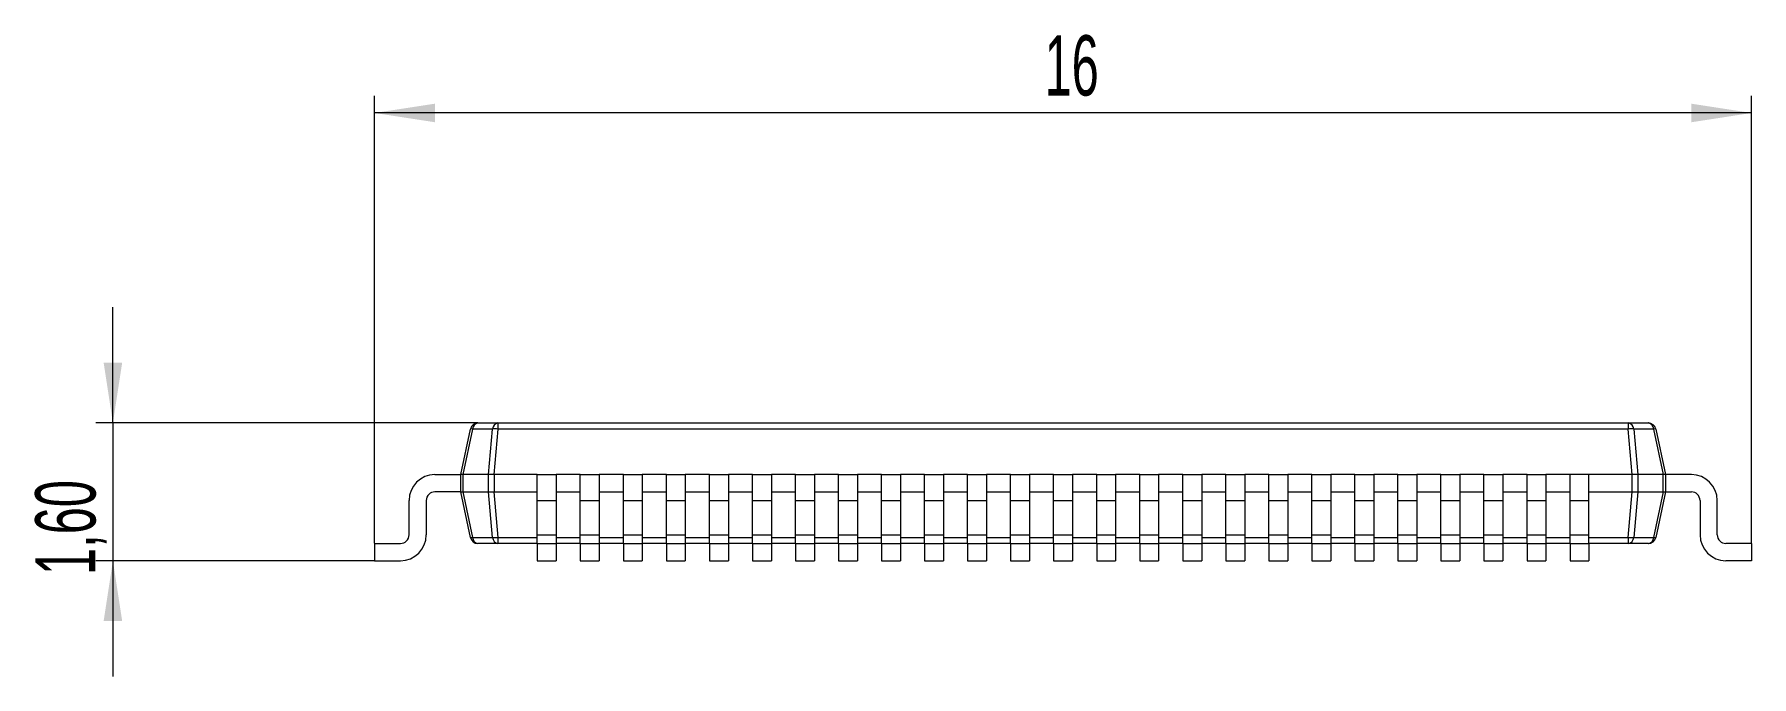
# Model space of a CAD drawing. Header units: millimetres. Extents: x 81.8 to 181.6, y 131 to 168.3.
import ezdxf

# ---------------------------------------------------------------- set-up
doc = ezdxf.new("R2010")
doc.units = ezdxf.units.MM
doc.styles.add('SLDTEXTSTYLE0', font='TXT', dxfattribs={"width": 0.605})
doc.dimstyles.new('SLDDIMSTYLE0', dxfattribs={"dimtxt": 3.5, "dimasz": 3.5, "dimexe": 0, "dimexo": 0.0625, "dimgap": 0.875, "dimtad": 2, "dimlfac": 0.2, "dimrnd": 1e-09, "dimzin": 12, "dimdsep": 46, "dimtxsty": 'SLDTEXTSTYLE0', "dimsah": 1, "dimcen": 0.09, "dimadec": 0, "dimazin": 3, "dimtfac": 1, "dimtdec": 3, "dimtofl": 0, "dimtmove": 0, "dimatfit": 3, "dimfxl": 0, "dimfrac": 2, "dimtolj": 1, "dimtzin": 12, "dimarcsym": 0})
doc.dimstyles.new('SLDDIMSTYLE1', dxfattribs={"dimtxt": 3.5, "dimasz": 3.5, "dimexe": 0, "dimexo": 0.0625, "dimgap": 0.875, "dimtad": 2, "dimlfac": 0.2, "dimrnd": 1e-09, "dimzin": 12, "dimdsep": 46, "dimtxsty": 'SLDTEXTSTYLE0', "dimsah": 1, "dimcen": 0.09, "dimadec": 0, "dimazin": 3, "dimtfac": 1, "dimtdec": 3, "dimtmove": 0, "dimatfit": 0, "dimfxl": 0, "dimfrac": 2, "dimtolj": 1, "dimtzin": 12, "dimarcsym": 0})

# ---------------------------------------------------------------- blocks, each defined once
blk = doc.blocks.new('_D')
at = {"color": 7, "linetype": 'Continuous', "lineweight": 0}
for p, q in [((101.608, 138.737), (101.608, 164.727)), ((181.608, 138.737), (181.608, 164.727)), ((181.608, 163.727), (101.608, 163.727))]:
    blk.add_line(p, q, dxfattribs=at)
for points in [[(101.608, 163.727), (105.108, 163.188), (105.108, 164.265)], [(181.608, 163.727), (178.108, 164.265), (178.108, 163.188)]]:
    blk.add_solid(points, dxfattribs=at)
at = {"color": 7, "linetype": 'Continuous', "lineweight": 0, "insert": (140.529, 168.239), "char_height": 3.5, "attachment_point": 1, "style": 'SLDTEXTSTYLE0'}
blk.add_mtext('16', dxfattribs=at)
blk = doc.blocks.new('_D_1')
at = {"color": 7, "linetype": 'Continuous', "lineweight": 0}
for p, q in [((86.404, 145.727), (86.404, 152.458)), ((107.6, 145.727), (85.404, 145.727)), ((86.404, 145.727), (86.404, 137.727)), ((101.598, 137.727), (85.404, 137.727)), ((86.404, 137.727), (86.404, 130.996))]:
    blk.add_line(p, q, dxfattribs=at)
for points in [[(86.404, 145.727), (86.943, 149.227), (85.866, 149.227)], [(86.404, 137.727), (85.866, 134.227), (86.943, 134.227)]]:
    blk.add_solid(points, dxfattribs=at)
at = {"color": 7, "linetype": 'Continuous', "lineweight": 0, "insert": (81.893, 136.899), "char_height": 3.5, "attachment_point": 1, "rotation": 90, "style": 'SLDTEXTSTYLE0'}
blk.add_mtext('1,60', dxfattribs=at)

msp = doc.modelspace()

# ---------------------------------------------------------------- linework, layer by layer
at = {"color": 7, "linetype": 'Continuous', "lineweight": 15}
for p, q in [((107.61, 145.727), (108.773, 145.727)), ((108.773, 145.727), (174.443, 145.727)), ((108.773, 145.727), (108.773, 145.37)), ((174.443, 145.727), (174.443, 145.37)), ((174.443, 145.727), (175.606, 145.727)), ((106.608, 142.727), (107.17, 145.37)), ((107.299, 145.37), (106.737, 142.727)), ((108.462, 145.37), (107.299, 145.37)), ((108.229, 142.727), (108.462, 145.37)), ((108.773, 145.37), (108.541, 142.727)), ((174.443, 145.37), (108.773, 145.37)), ((174.676, 142.727), (174.443, 145.37)), ((174.754, 145.37), (174.987, 142.727)), ((175.917, 145.37), (174.754, 145.37)), ((176.479, 142.727), (175.917, 145.37)), ((176.046, 145.37), (176.608, 142.727)), ((105.108, 142.727), (106.608, 142.727)), ((106.608, 142.727), (106.608, 142.727)), ((106.608, 141.727), (106.608, 142.727)), ((108.226, 142.727), (106.74, 142.727)), ((106.74, 142.727), (106.74, 141.727)), ((108.226, 141.727), (108.226, 142.727)), ((108.545, 142.727), (108.545, 141.727)), ((111.058, 142.727), (108.545, 142.727)), ((111.058, 142.727), (112.158, 142.727)), ((111.058, 141.227), (111.058, 142.727)), ((112.158, 142.727), (112.158, 141.227)), ((113.558, 142.727), (112.158, 142.727)), ((113.558, 142.727), (114.658, 142.727)), ((113.558, 141.227), (113.558, 142.727)), ((114.658, 142.727), (114.658, 141.227)), ((116.058, 142.727), (114.658, 142.727)), ((116.058, 142.727), (117.158, 142.727)), ((116.058, 141.227), (116.058, 142.727)), ((117.158, 142.727), (117.158, 141.227)), ((118.558, 142.727), (117.158, 142.727)), ((118.558, 142.727), (119.658, 142.727)), ((118.558, 141.227), (118.558, 142.727)), ((119.658, 142.727), (119.658, 141.227)), ((121.058, 142.727), (119.658, 142.727)), ((121.058, 142.727), (122.158, 142.727)), ((121.058, 141.227), (121.058, 142.727)), ((122.158, 142.727), (122.158, 141.227)), ((123.558, 142.727), (122.158, 142.727)), ((123.558, 142.727), (124.658, 142.727)), ((123.558, 141.227), (123.558, 142.727)), ((124.658, 142.727), (124.658, 141.227)), ((126.058, 142.727), (124.658, 142.727)), ((126.058, 142.727), (127.158, 142.727)), ((126.058, 141.227), (126.058, 142.727)), ((127.158, 142.727), (127.158, 141.227)), ((128.558, 142.727), (127.158, 142.727)), ((128.558, 142.727), (129.658, 142.727)), ((128.558, 141.227), (128.558, 142.727)), ((129.658, 142.727), (129.658, 141.227)), ((131.058, 142.727), (129.658, 142.727)), ((131.058, 142.727), (132.158, 142.727)), ((131.058, 141.227), (131.058, 142.727)), ((132.158, 142.727), (132.158, 141.227)), ((133.558, 142.727), (132.158, 142.727)), ((133.558, 142.727), (134.658, 142.727)), ((133.558, 141.227), (133.558, 142.727)), ((134.658, 142.727), (134.658, 141.227)), ((136.058, 142.727), (134.658, 142.727)), ((136.058, 142.727), (137.158, 142.727)), ((136.058, 141.227), (136.058, 142.727)), ((137.158, 142.727), (137.158, 141.227)), ((138.558, 142.727), (137.158, 142.727)), ((138.558, 142.727), (139.658, 142.727)), ((138.558, 141.227), (138.558, 142.727)), ((139.658, 142.727), (139.658, 141.227)), ((141.058, 142.727), (139.658, 142.727)), ((141.058, 142.727), (142.158, 142.727)), ((141.058, 141.227), (141.058, 142.727)), ((142.158, 142.727), (142.158, 141.227)), ((143.558, 142.727), (142.158, 142.727)), ((143.558, 142.727), (144.658, 142.727)), ((143.558, 141.227), (143.558, 142.727)), ((144.658, 142.727), (144.658, 141.227)), ((146.058, 142.727), (144.658, 142.727)), ((146.058, 142.727), (147.158, 142.727)), ((146.058, 141.227), (146.058, 142.727)), ((147.158, 142.727), (147.158, 141.227)), ((148.558, 142.727), (147.158, 142.727)), ((148.558, 142.727), (149.658, 142.727)), ((148.558, 141.227), (148.558, 142.727)), ((149.658, 142.727), (149.658, 141.227)), ((151.058, 142.727), (149.658, 142.727)), ((151.058, 142.727), (152.158, 142.727)), ((151.058, 141.227), (151.058, 142.727)), ((152.158, 142.727), (152.158, 141.227)), ((153.558, 142.727), (152.158, 142.727)), ((153.558, 142.727), (154.658, 142.727)), ((153.558, 141.227), (153.558, 142.727)), ((154.658, 142.727), (154.658, 141.227)), ((156.058, 142.727), (154.658, 142.727)), ((156.058, 142.727), (157.158, 142.727)), ((156.058, 141.227), (156.058, 142.727)), ((157.158, 142.727), (157.158, 141.227)), ((158.558, 142.727), (157.158, 142.727)), ((158.558, 142.727), (159.658, 142.727)), ((158.558, 141.227), (158.558, 142.727)), ((159.658, 142.727), (159.658, 141.227)), ((161.058, 142.727), (159.658, 142.727)), ((161.058, 142.727), (162.158, 142.727)), ((161.058, 141.227), (161.058, 142.727)), ((162.158, 142.727), (162.158, 141.227)), ((163.558, 142.727), (162.158, 142.727)), ((163.558, 142.727), (164.658, 142.727)), ((163.558, 141.227), (163.558, 142.727)), ((164.658, 142.727), (164.658, 141.227)), ((166.058, 142.727), (164.658, 142.727)), ((166.058, 142.727), (167.158, 142.727)), ((166.058, 141.227), (166.058, 142.727)), ((167.158, 142.727), (167.158, 141.227)), ((168.558, 142.727), (167.158, 142.727)), ((168.558, 142.727), (169.658, 142.727)), ((168.558, 141.227), (168.558, 142.727)), ((169.658, 142.727), (169.658, 141.227)), ((171.058, 142.727), (169.658, 142.727)), ((172.158, 142.727), (171.058, 142.727)), ((171.058, 141.227), (171.058, 142.727)), ((172.158, 141.227), (172.158, 142.727)), ((174.672, 142.727), (172.158, 142.727)), ((174.672, 141.727), (174.672, 142.727)), ((174.99, 142.727), (174.99, 141.727)), ((176.476, 142.727), (174.99, 142.727)), ((176.476, 141.727), (176.476, 142.727)), ((176.608, 142.727), (176.608, 142.727)), ((176.608, 142.727), (176.608, 141.727)), ((178.108, 142.727), (176.608, 142.727)), ((106.608, 141.727), (105.108, 141.727)), ((106.608, 141.727), (106.608, 141.727)), ((107.17, 139.083), (106.608, 141.727)), ((106.737, 141.727), (107.299, 139.083)), ((106.74, 141.727), (108.226, 141.727)), ((108.462, 139.083), (108.229, 141.727)), ((108.541, 141.727), (108.773, 139.083)), ((108.545, 141.727), (111.058, 141.727)), ((112.158, 141.727), (113.558, 141.727)), ((114.658, 141.727), (116.058, 141.727)), ((117.158, 141.727), (118.558, 141.727)), ((119.658, 141.727), (121.058, 141.727)), ((122.158, 141.727), (123.558, 141.727)), ((124.658, 141.727), (126.058, 141.727)), ((127.158, 141.727), (128.558, 141.727)), ((129.658, 141.727), (131.058, 141.727)), ((132.158, 141.727), (133.558, 141.727)), ((134.658, 141.727), (136.058, 141.727)), ((137.158, 141.727), (138.558, 141.727)), ((139.658, 141.727), (141.058, 141.727)), ((142.158, 141.727), (143.558, 141.727)), ((144.658, 141.727), (146.058, 141.727)), ((147.158, 141.727), (148.558, 141.727)), ((149.658, 141.727), (151.058, 141.727)), ((152.158, 141.727), (153.558, 141.727)), ((154.658, 141.727), (156.058, 141.727)), ((157.158, 141.727), (158.558, 141.727)), ((159.658, 141.727), (161.058, 141.727)), ((162.158, 141.727), (163.558, 141.727)), ((164.658, 141.727), (166.058, 141.727)), ((167.158, 141.727), (168.558, 141.727)), ((169.658, 141.727), (171.058, 141.727)), ((172.158, 141.727), (174.672, 141.727)), ((174.443, 139.083), (174.676, 141.727)), ((174.987, 141.727), (174.754, 139.083)), ((174.99, 141.727), (176.476, 141.727)), ((175.917, 139.083), (176.479, 141.727)), ((176.608, 141.727), (176.046, 139.083)), ((176.608, 141.727), (176.608, 141.727)), ((176.608, 141.727), (178.108, 141.727)), ((103.608, 139.227), (103.608, 141.227)), ((104.608, 141.227), (104.608, 139.227)), ((111.058, 141.227), (112.158, 141.227)), ((111.058, 139.227), (111.058, 141.227)), ((112.158, 141.227), (112.158, 139.227)), ((113.558, 141.227), (114.658, 141.227)), ((113.558, 139.227), (113.558, 141.227)), ((114.658, 141.227), (114.658, 139.227)), ((116.058, 141.227), (117.158, 141.227)), ((116.058, 139.227), (116.058, 141.227)), ((117.158, 141.227), (117.158, 139.227)), ((118.558, 141.227), (119.658, 141.227)), ((118.558, 139.227), (118.558, 141.227)), ((119.658, 141.227), (119.658, 139.227)), ((121.058, 141.227), (122.158, 141.227)), ((121.058, 139.227), (121.058, 141.227)), ((122.158, 141.227), (122.158, 139.227)), ((123.558, 141.227), (124.658, 141.227)), ((123.558, 139.227), (123.558, 141.227)), ((124.658, 141.227), (124.658, 139.227)), ((126.058, 141.227), (127.158, 141.227)), ((126.058, 139.227), (126.058, 141.227)), ((127.158, 141.227), (127.158, 139.227)), ((128.558, 141.227), (129.658, 141.227)), ((128.558, 139.227), (128.558, 141.227)), ((129.658, 141.227), (129.658, 139.227)), ((131.058, 141.227), (132.158, 141.227)), ((131.058, 139.227), (131.058, 141.227)), ((132.158, 141.227), (132.158, 139.227)), ((133.558, 141.227), (134.658, 141.227)), ((133.558, 139.227), (133.558, 141.227)), ((134.658, 141.227), (134.658, 139.227)), ((136.058, 141.227), (137.158, 141.227)), ((136.058, 139.227), (136.058, 141.227)), ((137.158, 141.227), (137.158, 139.227)), ((138.558, 141.227), (139.658, 141.227)), ((138.558, 139.227), (138.558, 141.227)), ((139.658, 141.227), (139.658, 139.227)), ((141.058, 141.227), (142.158, 141.227)), ((141.058, 139.227), (141.058, 141.227)), ((142.158, 141.227), (142.158, 139.227)), ((143.558, 141.227), (144.658, 141.227)), ((143.558, 139.227), (143.558, 141.227)), ((144.658, 141.227), (144.658, 139.227)), ((146.058, 141.227), (147.158, 141.227)), ((146.058, 139.227), (146.058, 141.227)), ((147.158, 141.227), (147.158, 139.227)), ((148.558, 141.227), (149.658, 141.227)), ((148.558, 139.227), (148.558, 141.227)), ((149.658, 141.227), (149.658, 139.227)), ((151.058, 141.227), (152.158, 141.227)), ((151.058, 139.227), (151.058, 141.227)), ((152.158, 141.227), (152.158, 139.227)), ((153.558, 141.227), (154.658, 141.227)), ((153.558, 139.227), (153.558, 141.227)), ((154.658, 141.227), (154.658, 139.227)), ((156.058, 141.227), (157.158, 141.227)), ((156.058, 139.227), (156.058, 141.227)), ((157.158, 141.227), (157.158, 139.227)), ((158.558, 141.227), (159.658, 141.227)), ((158.558, 139.227), (158.558, 141.227)), ((159.658, 141.227), (159.658, 139.227)), ((161.058, 141.227), (162.158, 141.227)), ((161.058, 139.227), (161.058, 141.227)), ((162.158, 141.227), (162.158, 139.227)), ((163.558, 141.227), (164.658, 141.227)), ((163.558, 139.227), (163.558, 141.227)), ((164.658, 141.227), (164.658, 139.227)), ((166.058, 141.227), (167.158, 141.227)), ((166.058, 139.227), (166.058, 141.227)), ((167.158, 141.227), (167.158, 139.227)), ((168.558, 141.227), (169.658, 141.227)), ((168.558, 139.227), (168.558, 141.227)), ((169.658, 141.227), (169.658, 139.227)), ((171.058, 141.227), (172.158, 141.227)), ((171.058, 139.227), (171.058, 141.227)), ((172.158, 139.227), (172.158, 141.227)), ((178.608, 141.227), (178.608, 139.227)), ((179.608, 139.227), (179.608, 141.227)), ((101.608, 138.727), (101.608, 137.727)), ((101.608, 138.727), (103.108, 138.727)), ((107.299, 139.083), (108.462, 139.083)), ((108.773, 138.727), (107.61, 138.727)), ((108.773, 139.083), (108.773, 138.727)), ((111.058, 138.727), (108.773, 138.727)), ((111.058, 139.227), (112.158, 139.227)), ((111.058, 138.727), (111.058, 139.227)), ((111.058, 138.727), (111.058, 137.727)), ((111.058, 138.727), (112.158, 138.727)), ((112.158, 139.227), (112.158, 138.727)), ((112.158, 138.727), (112.158, 137.727)), ((113.558, 138.727), (112.158, 138.727)), ((113.558, 139.227), (114.658, 139.227)), ((113.558, 138.727), (113.558, 139.227)), ((113.558, 138.727), (113.558, 137.727)), ((113.558, 138.727), (114.658, 138.727)), ((114.658, 139.227), (114.658, 138.727)), ((114.658, 138.727), (114.658, 137.727)), ((116.058, 138.727), (114.658, 138.727)), ((116.058, 139.227), (117.158, 139.227)), ((116.058, 138.727), (116.058, 139.227)), ((116.058, 138.727), (117.158, 138.727)), ((116.058, 138.727), (116.058, 137.727)), ((117.158, 139.227), (117.158, 138.727)), ((117.158, 138.727), (117.158, 137.727)), ((118.558, 138.727), (117.158, 138.727)), ((118.558, 139.227), (119.658, 139.227)), ((118.558, 138.727), (118.558, 139.227)), ((118.558, 138.727), (118.558, 137.727)), ((118.558, 138.727), (119.658, 138.727)), ((119.658, 139.227), (119.658, 138.727)), ((119.658, 138.727), (119.658, 137.727)), ((121.058, 138.727), (119.658, 138.727)), ((121.058, 139.227), (122.158, 139.227)), ((121.058, 138.727), (121.058, 139.227)), ((121.058, 138.727), (122.158, 138.727)), ((121.058, 138.727), (121.058, 137.727)), ((122.158, 139.227), (122.158, 138.727)), ((122.158, 138.727), (122.158, 137.727)), ((123.558, 138.727), (122.158, 138.727)), ((123.558, 139.227), (124.658, 139.227)), ((123.558, 138.727), (123.558, 139.227)), ((123.558, 138.727), (124.658, 138.727)), ((123.558, 138.727), (123.558, 137.727)), ((124.658, 139.227), (124.658, 138.727)), ((124.658, 138.727), (124.658, 137.727)), ((126.058, 138.727), (124.658, 138.727)), ((126.058, 139.227), (127.158, 139.227)), ((126.058, 138.727), (126.058, 139.227)), ((126.058, 138.727), (126.058, 137.727)), ((126.058, 138.727), (127.158, 138.727)), ((127.158, 139.227), (127.158, 138.727)), ((127.158, 138.727), (127.158, 137.727)), ((128.558, 138.727), (127.158, 138.727)), ((128.558, 139.227), (129.658, 139.227)), ((128.558, 138.727), (128.558, 139.227)), ((128.558, 138.727), (128.558, 137.727)), ((128.558, 138.727), (129.658, 138.727)), ((129.658, 139.227), (129.658, 138.727)), ((129.658, 138.727), (129.658, 137.727)), ((131.058, 138.727), (129.658, 138.727)), ((131.058, 139.227), (132.158, 139.227)), ((131.058, 138.727), (131.058, 139.227)), ((131.058, 138.727), (131.058, 137.727)), ((131.058, 138.727), (132.158, 138.727)), ((132.158, 139.227), (132.158, 138.727)), ((132.158, 138.727), (132.158, 137.727)), ((133.558, 138.727), (132.158, 138.727)), ((133.558, 139.227), (134.658, 139.227)), ((133.558, 138.727), (133.558, 139.227)), ((133.558, 138.727), (133.558, 137.727)), ((133.558, 138.727), (134.658, 138.727)), ((134.658, 139.227), (134.658, 138.727)), ((134.658, 138.727), (134.658, 137.727)), ((136.058, 138.727), (134.658, 138.727)), ((136.058, 139.227), (137.158, 139.227)), ((136.058, 138.727), (136.058, 139.227)), ((136.058, 138.727), (137.158, 138.727)), ((136.058, 138.727), (136.058, 137.727)), ((137.158, 139.227), (137.158, 138.727)), ((137.158, 138.727), (137.158, 137.727)), ((138.558, 138.727), (137.158, 138.727)), ((138.558, 139.227), (139.658, 139.227)), ((138.558, 138.727), (138.558, 139.227)), ((138.558, 138.727), (138.558, 137.727)), ((138.558, 138.727), (139.658, 138.727)), ((139.658, 139.227), (139.658, 138.727)), ((139.658, 138.727), (139.658, 137.727)), ((141.058, 138.727), (139.658, 138.727)), ((141.058, 139.227), (142.158, 139.227)), ((141.058, 138.727), (141.058, 139.227)), ((141.058, 138.727), (141.058, 137.727)), ((141.058, 138.727), (142.158, 138.727)), ((142.158, 139.227), (142.158, 138.727)), ((142.158, 138.727), (142.158, 137.727)), ((143.558, 138.727), (142.158, 138.727)), ((143.558, 139.227), (144.658, 139.227)), ((143.558, 138.727), (143.558, 139.227)), ((143.558, 138.727), (143.558, 137.727)), ((143.558, 138.727), (144.658, 138.727)), ((144.658, 139.227), (144.658, 138.727)), ((144.658, 138.727), (144.658, 137.727)), ((146.058, 138.727), (144.658, 138.727)), ((146.058, 139.227), (147.158, 139.227)), ((146.058, 138.727), (146.058, 139.227)), ((146.058, 138.727), (146.058, 137.727)), ((146.058, 138.727), (147.158, 138.727)), ((147.158, 139.227), (147.158, 138.727)), ((147.158, 138.727), (147.158, 137.727)), ((148.558, 138.727), (147.158, 138.727)), ((148.558, 139.227), (149.658, 139.227)), ((148.558, 138.727), (148.558, 139.227)), ((148.558, 138.727), (148.558, 137.727)), ((148.558, 138.727), (149.658, 138.727)), ((149.658, 139.227), (149.658, 138.727)), ((149.658, 138.727), (149.658, 137.727)), ((151.058, 138.727), (149.658, 138.727)), ((151.058, 139.227), (152.158, 139.227)), ((151.058, 138.727), (151.058, 139.227)), ((151.058, 138.727), (152.158, 138.727)), ((151.058, 138.727), (151.058, 137.727)), ((152.158, 139.227), (152.158, 138.727)), ((152.158, 138.727), (152.158, 137.727)), ((153.558, 138.727), (152.158, 138.727)), ((153.558, 139.227), (154.658, 139.227)), ((153.558, 138.727), (153.558, 139.227)), ((153.558, 138.727), (153.558, 137.727)), ((153.558, 138.727), (154.658, 138.727)), ((154.658, 139.227), (154.658, 138.727)), ((154.658, 138.727), (154.658, 137.727)), ((156.058, 138.727), (154.658, 138.727)), ((156.058, 139.227), (157.158, 139.227)), ((156.058, 138.727), (156.058, 139.227)), ((156.058, 138.727), (156.058, 137.727)), ((156.058, 138.727), (157.158, 138.727)), ((157.158, 139.227), (157.158, 138.727)), ((157.158, 138.727), (157.158, 137.727)), ((158.558, 138.727), (157.158, 138.727)), ((158.558, 139.227), (159.658, 139.227)), ((158.558, 138.727), (158.558, 139.227)), ((158.558, 138.727), (159.658, 138.727)), ((158.558, 138.727), (158.558, 137.727)), ((159.658, 139.227), (159.658, 138.727)), ((159.658, 138.727), (159.658, 137.727)), ((161.058, 138.727), (159.658, 138.727)), ((161.058, 139.227), (162.158, 139.227)), ((161.058, 138.727), (161.058, 139.227)), ((161.058, 138.727), (162.158, 138.727)), ((161.058, 138.727), (161.058, 137.727)), ((162.158, 139.227), (162.158, 138.727)), ((162.158, 138.727), (162.158, 137.727)), ((163.558, 138.727), (162.158, 138.727)), ((163.558, 139.227), (164.658, 139.227)), ((163.558, 138.727), (163.558, 139.227)), ((163.558, 138.727), (163.558, 137.727)), ((163.558, 138.727), (164.658, 138.727)), ((164.658, 139.227), (164.658, 138.727)), ((164.658, 138.727), (164.658, 137.727)), ((166.058, 138.727), (164.658, 138.727)), ((166.058, 139.227), (167.158, 139.227)), ((166.058, 138.727), (166.058, 139.227)), ((166.058, 138.727), (167.158, 138.727)), ((166.058, 138.727), (166.058, 137.727)), ((167.158, 139.227), (167.158, 138.727)), ((167.158, 138.727), (167.158, 137.727)), ((168.558, 138.727), (167.158, 138.727)), ((168.558, 139.227), (169.658, 139.227)), ((168.558, 138.727), (168.558, 139.227)), ((168.558, 138.727), (169.658, 138.727)), ((168.558, 138.727), (168.558, 137.727)), ((169.658, 139.227), (169.658, 138.727)), ((169.658, 138.727), (169.658, 137.727)), ((171.058, 138.727), (169.658, 138.727)), ((171.058, 139.227), (172.158, 139.227)), ((171.058, 138.727), (171.058, 139.227)), ((171.058, 138.727), (171.058, 137.727)), ((171.058, 138.727), (172.158, 138.727)), ((172.158, 138.727), (172.158, 139.227)), ((172.158, 138.727), (172.158, 137.727)), ((174.443, 138.727), (172.158, 138.727)), ((174.443, 139.083), (174.443, 138.727)), ((175.606, 138.727), (174.443, 138.727)), ((174.754, 139.083), (175.917, 139.083)), ((181.608, 138.727), (180.108, 138.727)), ((181.608, 138.727), (181.608, 137.727)), ((101.608, 137.727), (103.108, 137.727)), ((111.058, 137.727), (112.158, 137.727)), ((113.558, 137.727), (114.658, 137.727)), ((116.058, 137.727), (117.158, 137.727)), ((118.558, 137.727), (119.658, 137.727)), ((121.058, 137.727), (122.158, 137.727)), ((123.558, 137.727), (124.658, 137.727)), ((126.058, 137.727), (127.158, 137.727)), ((128.558, 137.727), (129.658, 137.727)), ((131.058, 137.727), (132.158, 137.727)), ((133.558, 137.727), (134.658, 137.727)), ((136.058, 137.727), (137.158, 137.727)), ((138.558, 137.727), (139.658, 137.727)), ((141.058, 137.727), (142.158, 137.727)), ((143.558, 137.727), (144.658, 137.727)), ((146.058, 137.727), (147.158, 137.727)), ((148.558, 137.727), (149.658, 137.727)), ((151.058, 137.727), (152.158, 137.727)), ((153.558, 137.727), (154.658, 137.727)), ((156.058, 137.727), (157.158, 137.727)), ((158.558, 137.727), (159.658, 137.727)), ((161.058, 137.727), (162.158, 137.727)), ((163.558, 137.727), (164.658, 137.727)), ((166.058, 137.727), (167.158, 137.727)), ((168.558, 137.727), (169.658, 137.727)), ((171.058, 137.727), (172.158, 137.727)), ((181.608, 137.727), (180.108, 137.727))]:
    msp.add_line(p, q, dxfattribs=at)
at = {"color": 8, "linetype": 'Continuous', "lineweight": 15}
for p, q in [((108.773, 139.083), (111.058, 139.083)), ((112.158, 139.083), (113.558, 139.083)), ((114.658, 139.083), (116.058, 139.083)), ((117.158, 139.083), (118.558, 139.083)), ((119.658, 139.083), (121.058, 139.083)), ((122.158, 139.083), (123.558, 139.083)), ((124.658, 139.083), (126.058, 139.083)), ((127.158, 139.083), (128.558, 139.083)), ((129.658, 139.083), (131.058, 139.083)), ((132.158, 139.083), (133.558, 139.083)), ((134.658, 139.083), (136.058, 139.083)), ((137.158, 139.083), (138.558, 139.083)), ((139.658, 139.083), (141.058, 139.083)), ((142.158, 139.083), (143.558, 139.083)), ((144.658, 139.083), (146.058, 139.083)), ((147.158, 139.083), (148.558, 139.083)), ((149.658, 139.083), (151.058, 139.083)), ((152.158, 139.083), (153.558, 139.083)), ((154.658, 139.083), (156.058, 139.083)), ((157.158, 139.083), (158.558, 139.083)), ((159.658, 139.083), (161.058, 139.083)), ((162.158, 139.083), (163.558, 139.083)), ((164.658, 139.083), (166.058, 139.083)), ((167.158, 139.083), (168.558, 139.083)), ((169.658, 139.083), (171.058, 139.083)), ((172.158, 139.083), (174.443, 139.083))]:
    msp.add_line(p, q, dxfattribs=at)
at = {"color": 7, "linetype": 'Continuous', "lineweight": 15}
for centre, radius, start, end in [((107.61, 145.277), 0.45, 90, 168), ((107.668, 145.362), 0.369, 99.00718, 178.73779), ((108.831, 145.362), 0.369, 99.00738, 178.73717), ((174.385, 145.362), 0.369, 1.26283, 80.99262), ((175.548, 145.362), 0.369, 1.26221, 80.99282), ((175.606, 145.277), 0.45, 12, 90), ((107.235, 145.141), 0.238, 74.29201, 105.70799), ((108.618, 143.742), 1.636, 84.54267, 95.45733), ((174.599, 143.742), 1.636, 84.54267, 95.45733), ((175.982, 145.141), 0.238, 74.29201, 105.70799), ((105.108, 141.227), 1.5, 90, 180), ((178.108, 141.227), 1.5, 360, 90), ((105.108, 141.227), 0.5, 90, 180), ((178.108, 141.227), 0.5, 0, 90), ((103.108, 139.227), 0.5, 270, 0), ((103.108, 139.227), 1.5, 270, 0), ((107.235, 139.313), 0.238, 254.29144, 285.70856), ((107.61, 139.177), 0.45, 192, 270), ((107.668, 139.092), 0.369, 181.26223, 260.99272), ((108.618, 140.712), 1.636, 264.54247, 275.45753), ((108.831, 139.092), 0.369, 181.26286, 260.99252), ((174.599, 140.712), 1.636, 264.54247, 275.45753), ((174.385, 139.092), 0.369, 279.00748, 358.73714), ((175.548, 139.092), 0.369, 279.00728, 358.73777), ((175.606, 139.177), 0.45, 270, 348), ((175.982, 139.313), 0.238, 254.29144, 285.70856), ((180.108, 139.227), 1.5, 180, 270), ((180.108, 139.227), 0.5, 180, 270)]:
    msp.add_arc(centre, radius, start, end, dxfattribs=at)
for centre, major_axis, ratio, start_param, end_param in [((107.058, 142.68), (0.45, -0.047), 0.04298, 2.369747, 3.137075), ((107.058, 144.844), (0.325, 2.117), 0.146907, 3.155133, 3.164167), ((108.545, 144.844), (0.325, 2.117), 0.146907, 3.164167, 3.173202), ((108.545, 142.68), (0.45, -0.02), 0.104708, 1.584432, 2.35176), ((108.545, 144.844), (0, 2.117), 0.212557, 3.132558, 3.141593), ((174.672, 144.844), (0, 2.117), 0.212557, 3.141593, 3.150627), ((174.672, 142.68), (0.45, 0.02), 0.104708, 0.789832, 1.557161), ((174.672, 144.844), (-0.325, 2.117), 0.146907, 3.109983, 3.119018), ((176.158, 144.844), (-0.325, 2.117), 0.146907, 3.119018, 3.128053), ((176.158, 142.68), (0.45, 0.047), 0.04298, 0.004517, 0.771846), ((107.058, 141.774), (0.45, 0.047), 0.04298, 3.14611, 3.913439), ((107.058, 139.61), (-0.325, 2.117), 0.146907, 6.260611, 6.269645), ((108.545, 139.61), (-0.325, 2.117), 0.146907, 6.251576, 6.260611), ((108.545, 141.774), (0.45, 0.02), 0.104708, 3.931425, 4.698754), ((108.545, 139.61), (0, 2.117), 0.212557, 0, 0.009035), ((174.672, 139.61), (0, 2.117), 0.212557, 6.274151, 6.283185), ((174.672, 141.774), (0.45, -0.02), 0.104708, 4.726024, 5.493353), ((174.672, 139.61), (0.325, 2.117), 0.146907, 0.022575, 0.03161), ((176.158, 139.61), (0.325, 2.117), 0.146907, 0.01354, 0.022575), ((176.158, 141.774), (0.45, -0.047), 0.04298, 5.511339, 6.278668)]:
    msp.add_ellipse(centre, major_axis=major_axis, ratio=ratio, start_param=start_param, end_param=end_param, dxfattribs=at)

# ---------------------------------------------------------------- dimensions: what is measured, and where the dimension line sits
at = {"color": 7, "linetype": 'Continuous', "lineweight": 0}
dim = msp.add_linear_dim(base=(101.608, 163.727), p1=(181.608, 138.727), p2=(101.608, 138.727), dimstyle='SLDDIMSTYLE0', dxfattribs=at)
dim.commit()
dim.dimension.update_dxf_attribs({"geometry": '_D', "text_midpoint": (143.203, 163.727), "dimtype": 160})
dim = msp.add_linear_dim(base=(86.404, 137.727), p1=(107.61, 145.727), p2=(101.608, 137.727), angle=90, dimstyle='SLDDIMSTYLE1', dxfattribs=at)
dim.commit()
dim.dimension.update_dxf_attribs({"geometry": '_D_1', "text_midpoint": (86.404, 141.578), "dimtype": 160})

doc.saveas('drawing.dxf')
